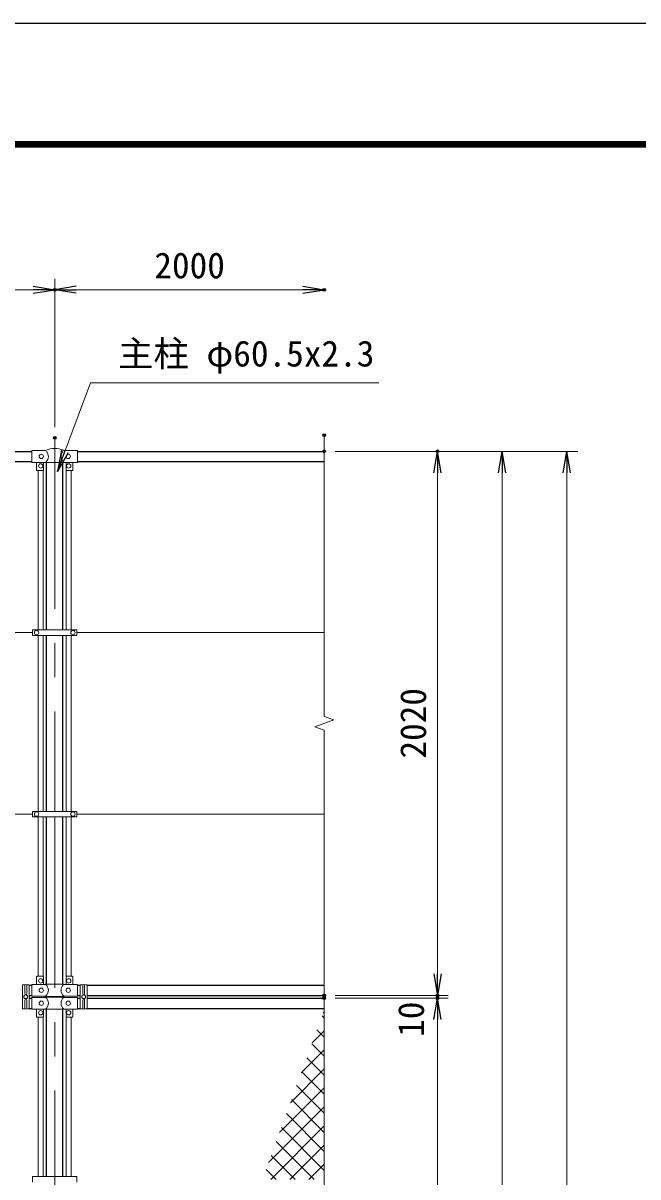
# Model space of a CAD drawing. Units: millimetres, scale not verified. Extents: x -8400 to 8400, y -5940 to 5940.
# Drawn here: x -4511 to -2231, y 1656 to 5940 of the extents above; entities that cross this region are included whole.
import ezdxf
from ezdxf.enums import TextEntityAlignment as Align

# ---------------------------------------------------------------- set-up
doc = ezdxf.new("R2010")
doc.units = ezdxf.units.MM
doc.header["$LTSCALE"] = 20
doc.header["$PDMODE"] = 32
doc.header["$PDSIZE"] = 10
doc.linetypes.add('USER1', pattern=[50.8, 31.75, -6.35, 6.35, -6.35])
for name, color, linetype, lineweight in [('0-1_D-STR1', 1, 'Continuous', 25), ('0-4_D-BMK', 2, 'USER1', 13), ('0-5_D-STR-DIM', 7, 'Continuous', 13), ('0-8_D-STR3', 3, 'Continuous', 13), ('0-9_D-STR-TXT', 7, 'Continuous', 13), ('0-B_D-STR2', 7, 'Continuous', 13), ('0-C_D-TTL', 7, 'Continuous', 25)]:
    doc.layers.add(name, color=color, linetype=linetype, lineweight=lineweight)
doc.layers.add('0-6_0', color=7, linetype='Continuous')
doc.layers.add('0-7_Defpoints', color=8, linetype='Continuous')
doc.styles.add('ＭＳ ゴシック', font='')
doc.styles.get('ＭＳ ゴシック').set_extended_font_data('MS Gothic')

# ---------------------------------------------------------------- blocks, each defined once
blk = doc.blocks.new('_Open')
at = {"layer": '0-6_0'}
blk.add_line((-20, 3.333), (0, 0), dxfattribs=at)
blk.add_lwpolyline([(-20, -3.333), (0, 0), (-20, 0)], dxfattribs=at)

msp = doc.modelspace()

# ---------------------------------------------------------------- linework, layer by layer
at = {"layer": '0-1_D-STR1'}
for p, q in [((-6306.56, 4350), (-4479.06, 4350)), ((-4309.06, 4350), (-3394.06, 4350)), ((-6309.06, 4311.9), (-4479.06, 4311.9)), ((-4424.31, 3687.3), (-4424.31, 4308.5)), ((-4363.81, 3687.3), (-4363.81, 4308.5)), ((-4309.06, 4311.9), (-3394.06, 4311.9)), ((-4424.31, 3013.3), (-4424.31, 3666.7)), ((-4363.81, 3013.3), (-4363.81, 3666.7)), ((-4424.31, 2371.6), (-4424.31, 2992.7)), ((-4363.81, 2371.6), (-4363.81, 2992.7)), ((-4489.06, 2368.1), (-4479.06, 2368.1)), ((-4309.06, 2368.1), (-4299.06, 2368.1)), ((-4274.06, 2368.1), (-3394.06, 2368.1)), ((-4489.06, 2330), (-4479.06, 2330)), ((-4489.06, 2320), (-4479.06, 2320)), ((-4424.31, 2323.4), (-4424.31, 2326.6)), ((-4424.31, 2323.4), (-4424.31, 2326.6)), ((-4363.81, 2323.4), (-4363.81, 2326.6)), ((-4363.81, 2323.4), (-4363.81, 2326.6)), ((-4309.06, 2330), (-4299.06, 2330)), ((-4309.06, 2320), (-4299.06, 2320)), ((-4274.06, 2330), (-3394.06, 2330)), ((-4274.06, 2320), (-3394.06, 2320)), ((-4489.06, 2281.9), (-4479.06, 2281.9)), ((-4424.31, 1657.3), (-4424.31, 2278.4)), ((-4363.81, 1657.3), (-4363.81, 2278.4)), ((-4309.06, 2281.9), (-4299.06, 2281.9)), ((-4274.06, 2281.9), (-3394.06, 2281.9))]:
    msp.add_line(p, q, dxfattribs=at)
at = {"layer": '0-4_D-BMK'}
for p, q in [((-4394.06, 4400), (-4394.06, 3013.3)), ((-4394.06, 2992.7), (-4394.06, -3460))]:
    msp.add_line(p, q, dxfattribs=at)
at = {"layer": '0-5_D-STR-DIM'}
for p, q in [((-4394.06, 4440), (-4394.06, 4990)), ((-4394.06, 4440), (-4394.06, 4990)), ((-6314.06, 4950), (-4474.06, 4950)), ((-4314.06, 4950), (-3474.06, 4950)), ((-3394.06, 4410), (-3394.06, 3365.65)), ((-3354.06, 4350), (-2694.06, 4350)), ((-3354.06, 4350), (-2454.06, 4350)), ((-3354.06, 4350), (-2934.06, 4350)), ((-2974.06, 2410), (-2974.06, 4270)), ((-2734.06, 4270), (-2734.06, -2630)), ((-2494.06, 4270), (-2494.06, -3330)), ((-3429.3, 3327.17), (-3358.83, 3352.83)), ((-3358.83, 3352.83), (-3394.06, 3365.65)), ((-3394.06, 3314.35), (-3429.3, 3327.17)), ((-3394.06, 3314.35), (-3394.06, 1335.65)), ((-2974.06, 2410), (-2974.06, 2490)), ((-3354.06, 2330), (-2934.06, 2330)), ((-3354.06, 2330), (-2934.06, 2330)), ((-3354.06, 2320), (-2934.06, 2320)), ((-3354.06, 2320), (-2934.06, 2320)), ((-2974.06, 2320), (-2974.06, 2330)), ((-2974.06, 380), (-2974.06, 2240)), ((-2974.06, 2240), (-2974.06, 2160))]:
    msp.add_line(p, q, dxfattribs=at)
at = {"layer": '0-7_Defpoints'}
for p in [(-4394.06, 4950), (-3394.06, 4950), (-3394.06, 4410), (-4394.06, 4400), (-3394.06, 4350), (-3394.06, 4350), (-2974.06, 4350), (-3394.06, 2330), (-3394.06, 2320), (-2974.06, 2330), (-2974.06, 2320)]:
    msp.add_point(p, dxfattribs=at)
at = {"layer": '0-8_D-STR3'}
for p, q in [((-4479.06, 4353), (-4429.84, 4353)), ((-4479.06, 4309), (-4479.06, 4353)), ((-4358.29, 4353), (-4309.06, 4353)), ((-4309.06, 4309), (-4309.06, 4353)), ((-4479.06, 4309), (-4428.86, 4309)), ((-4461.06, 4309), (-4461.06, 4280)), ((-4436.06, 4309), (-4436.06, 4280)), ((-4427.86, 4308.5), (-4428.86, 4309)), ((-4427.86, 4308.5), (-4360.26, 4308.5)), ((-4360.26, 4308.5), (-4359.26, 4309)), ((-4359.26, 4309), (-4309.06, 4309)), ((-4352.06, 4309), (-4352.06, 4280)), ((-4327.06, 4309), (-4327.06, 4280)), ((-4437.06, 4279), (-4460.06, 4279)), ((-4455.56, 4279), (-4455.56, 3687.3)), ((-4436.56, 4279.13), (-4436.56, 3687.3)), ((-4351.56, 4279.13), (-4351.56, 3687.3)), ((-4351.06, 4279), (-4328.06, 4279)), ((-4332.56, 4279), (-4332.56, 3687.3)), ((-4476.56, 3687.3), (-4311.56, 3687.3)), ((-4476.56, 3687.3), (-4476.56, 3666.7)), ((-4311.56, 3687.3), (-4311.56, 3666.7)), ((-4476.56, 3677), (-6312.06, 3677)), ((-4476.56, 3666.7), (-4311.56, 3666.7)), ((-4455.56, 3666.7), (-4455.56, 3013.3)), ((-4436.56, 3666.7), (-4436.56, 3013.3)), ((-4351.56, 3666.7), (-4351.56, 3013.3)), ((-4332.56, 3666.7), (-4332.56, 3013.3)), ((-3394.06, 3677), (-4311.56, 3677)), ((-4476.56, 3003), (-6312.06, 3003)), ((-4476.56, 3013.3), (-4311.56, 3013.3)), ((-4476.56, 3013.3), (-4476.56, 2992.7)), ((-4311.56, 3013.3), (-4311.56, 2992.7)), ((-3394.06, 3003), (-4311.56, 3003)), ((-4476.56, 2992.7), (-4311.56, 2992.7)), ((-4455.56, 2992.7), (-4455.56, 2401.1)), ((-4436.56, 2992.7), (-4436.56, 2400.42)), ((-4351.56, 2992.7), (-4351.56, 2400.42)), ((-4332.56, 2992.7), (-4332.56, 2401.1)), ((-4461.06, 2371.1), (-4461.06, 2399.1)), ((-4438.06, 2401.1), (-4459.06, 2401.1)), ((-4436.06, 2371.1), (-4436.06, 2399.1)), ((-4352.06, 2371.1), (-4352.06, 2399.1)), ((-4350.06, 2401.1), (-4329.06, 2401.1)), ((-4327.06, 2371.1), (-4327.06, 2399.1)), ((-4505.06, 2369.37), (-4505.06, 2337)), ((-4489.06, 2369.37), (-4498.06, 2369.37)), ((-4498.06, 2369.37), (-4498.06, 2337)), ((-4479.06, 2371.1), (-4427.86, 2371.1)), ((-4479.06, 2327.1), (-4479.06, 2371.1)), ((-4427.86, 2371.6), (-4428.86, 2371.1)), ((-4427.86, 2371.6), (-4360.26, 2371.6)), ((-4360.26, 2371.6), (-4359.26, 2371.1)), ((-4360.26, 2371.1), (-4309.06, 2371.1)), ((-4309.06, 2327.1), (-4309.06, 2371.1)), ((-4299.06, 2369.37), (-4290.06, 2369.37)), ((-4290.06, 2369.37), (-4290.06, 2337)), ((-4283.06, 2369.37), (-4283.06, 2337)), ((-4479.06, 2327.1), (-4427.86, 2327.1)), ((-4479.06, 2322.9), (-4427.86, 2322.9)), ((-4479.06, 2322.9), (-4479.06, 2278.9)), ((-4427.86, 2326.6), (-4428.86, 2327.1)), ((-4427.86, 2323.4), (-4428.86, 2322.9)), ((-4360.26, 2327.1), (-4309.06, 2327.1)), ((-4360.26, 2322.9), (-4309.06, 2322.9)), ((-4309.06, 2322.9), (-4309.06, 2278.9)), ((-4505.06, 2280.11), (-4505.06, 2313)), ((-4498.06, 2280.11), (-4498.06, 2313)), ((-4479.06, 2278.9), (-4427.86, 2278.9)), ((-4461.06, 2278.9), (-4461.06, 2250.9)), ((-4436.06, 2278.9), (-4436.06, 2250.9)), ((-4427.86, 2278.4), (-4428.86, 2278.9)), ((-4427.86, 2278.4), (-4360.26, 2278.4)), ((-4360.26, 2278.4), (-4359.26, 2278.9)), ((-4360.26, 2278.9), (-4309.06, 2278.9)), ((-4352.06, 2278.9), (-4352.06, 2250.9)), ((-4327.06, 2278.9), (-4327.06, 2250.9)), ((-4290.06, 2280.11), (-4290.06, 2313)), ((-4283.06, 2280.11), (-4283.06, 2313)), ((-4438.06, 2248.9), (-4459.06, 2248.9)), ((-4455.56, 2248.9), (-4455.56, 1657.3)), ((-4436.56, 2249.58), (-4436.56, 1657.3)), ((-4351.56, 2249.58), (-4351.56, 1657.3)), ((-4350.06, 2248.9), (-4329.06, 2248.9)), ((-4332.56, 2248.9), (-4332.56, 1657.3)), ((-4476.56, 1657.3), (-4311.56, 1657.3)), ((-4476.56, 1657.3), (-4476.56, 1636.7)), ((-4311.56, 1657.3), (-4311.56, 1636.7))]:
    msp.add_line(p, q, dxfattribs=at)
for points in [[(-4505.06, 2369.37), (-4514.06, 2369.37), (-4514.06, 2280.11), (-4505.06, 2280.11)], [(-4498.06, 2280.11), (-4489.06, 2280.11), (-4489.06, 2369.37)], [(-4290.06, 2280.11), (-4299.06, 2280.11), (-4299.06, 2369.37)], [(-4283.06, 2369.37), (-4274.06, 2369.37), (-4274.06, 2280.11), (-4283.06, 2280.11)], [(-4427.86, 2326.6), (-4360.26, 2326.6), (-4359.26, 2327.1)], [(-4427.86, 2323.4), (-4360.26, 2323.4), (-4359.26, 2322.9)]]:
    msp.add_lwpolyline(points, dxfattribs=at)
for points in [[(-4501.56, 2316.9), (-4494.55, 2320.95), (-4494.55, 2329.05), (-4501.56, 2333.1), (-4508.58, 2329.05), (-4508.58, 2320.95)], [(-4286.56, 2316.9), (-4293.58, 2320.95), (-4293.58, 2329.05), (-4286.56, 2333.1), (-4279.55, 2329.05), (-4279.55, 2320.95)]]:
    msp.add_lwpolyline(points, close=True, dxfattribs=at)
for centre, radius in [((-4444.06, 4331), 8), ((-4344.06, 4331), 8), ((-4446.06, 4296), 8), ((-4342.06, 4296), 8), ((-4461.56, 3677), 8), ((-4326.56, 3677), 8), ((-4461.56, 3003), 8), ((-4326.56, 3003), 8), ((-4446.06, 2384.1), 8), ((-4444.06, 2349.1), 8), ((-4344.06, 2349.1), 8), ((-4342.06, 2384.1), 8), ((-4501.56, 2325), 7.03), ((-4286.56, 2325), 7.03), ((-4446.06, 2265.9), 8), ((-4444.06, 2300.9), 8), ((-4344.06, 2300.9), 8), ((-4342.06, 2265.9), 8)]:
    msp.add_circle(centre, radius, dxfattribs=at)
for centre, radius, start, end in [((-4429.84, 4361), 8, 270, 296.9114), ((-4446.45, 4331), 28.8, 314.1684, 41.01552), ((-4394.06, 4277.54), 82.82, 67.15338, 112.84662), ((-4341.68, 4331), 28.8, 138.98448, 225.8316), ((-4358.29, 4361), 8, 243.0886, 270), ((-4460.06, 4280), 1, 180, 270), ((-4437.06, 4280), 1, 270, 0), ((-4351.06, 4280), 1, 180, 270), ((-4328.06, 4280), 1, 270, 0), ((-4459.06, 2399.1), 2, 90, 180), ((-4438.06, 2399.1), 2, 0, 90), ((-4350.06, 2399.1), 2, 90, 180), ((-4329.06, 2399.1), 2, 0, 90), ((-4501.56, 2363.74), 6.62, 58.10921, 121.89079), ((-4446.45, 2349.1), 28.8, 310.19176, 49.80824), ((-4341.68, 2349.1), 28.8, 130.19176, 229.80824), ((-4286.56, 2363.74), 6.62, 58.10921, 121.89079), ((-4501.56, 2337), 3.5, 180, 0), ((-4501.56, 2313), 3.5, 0, 180), ((-4446.45, 2300.9), 28.8, 310.19176, 49.80824), ((-4341.68, 2300.9), 28.8, 130.19176, 229.80824), ((-4286.56, 2337), 3.5, 180, 0), ((-4286.56, 2313), 3.5, 0, 180), ((-4501.56, 2285.74), 6.62, 238.10921, 301.89079), ((-4286.56, 2285.74), 6.62, 238.10921, 301.89079), ((-4459.06, 2250.9), 2, 180, 270), ((-4438.06, 2250.9), 2, 270, 0), ((-4350.06, 2250.9), 2, 180, 270), ((-4329.06, 2250.9), 2, 270, 0)]:
    msp.add_arc(centre, radius, start, end, dxfattribs=at)
at = {"layer": '0-9_D-STR-TXT'}
msp.add_lwpolyline([(-3191.5, 4604.03), (-4260.86, 4604.03), (-4383.53, 4276.54)], dxfattribs=at)
at = {"layer": '0-B_D-STR2'}
for p, q in [((-3394.06, 2245.93), (-3402.41, 2254.28)), ((-3398.41, 2265.27), (-3394.06, 2269.62)), ((-3438.87, 2154.1), (-3394.06, 2198.91)), ((-3394.06, 2175.22), (-3421.28, 2202.44)), ((-3394.06, 2104.51), (-3440.15, 2150.6)), ((-3479.34, 2042.92), (-3394.06, 2128.2)), ((-3519.8, 1931.75), (-3394.06, 2057.48)), ((-3394.06, 2033.8), (-3459.02, 2098.75)), ((-3394.06, 1963.09), (-3477.88, 2046.91)), ((-3560.26, 1820.57), (-3394.06, 1986.77)), ((-3394.06, 1892.38), (-3496.75, 1995.07)), ((-3394.06, 1821.67), (-3515.62, 1943.23)), ((-3600.73, 1709.4), (-3394.06, 1916.06)), ((-3394.06, 1750.96), (-3534.49, 1891.39)), ((-3592.42, 1647), (-3394.06, 1845.35)), ((-3394.06, 1680.25), (-3553.36, 1839.54)), ((-3431.53, 1647), (-3572.23, 1787.7)), ((-3521.71, 1647), (-3394.06, 1774.64)), ((-3502.24, 1647), (-3591.1, 1735.86)), ((-3572.95, 1647), (-3609.97, 1684.02)), ((-3451, 1647), (-3394.06, 1703.93))]:
    msp.add_line(p, q, dxfattribs=at)
at = {"layer": '0-C_D-TTL', "color": 2}
msp.add_lwpolyline([(-8400, 5940), (8400, 5940), (8400, -5940), (-8400, -5940)], close=True, dxfattribs=at)
at = {"layer": '0-C_D-TTL'}
for points in [[(-7860, 5500), (7860, 5500), (7860, -5500), (-7860, -5500)], [(-7855, 5495), (7855, 5495), (7855, -5495), (-7855, -5495)], [(-7850, 5490), (7850, 5490), (7850, -5490), (-7850, -5490)], [(-7845, 5485), (7845, 5485), (7845, -5485), (-7845, -5485)], [(-7840, 5480), (7840, 5480), (7840, -5480), (-7840, -5480)]]:
    msp.add_lwpolyline(points, close=True, dxfattribs=at)

# ---------------------------------------------------------------- block references
at = {"layer": '0-5_D-STR-DIM', "xscale": 4, "yscale": 4}
for p in [(-4394.06, 4950), (-3394.06, 4950)]:
    msp.add_blockref('_Open', p, dxfattribs=at)
for p, rotation in [((-4394.06, 4950), 180), ((-2974.06, 4350), 90), ((-2734.06, 4350), 90), ((-2494.06, 4350), 90), ((-2974.06, 2330), 270), ((-2974.06, 2330), 270), ((-2974.06, 2320), 90), ((-2974.06, 2320), 90)]:
    msp.add_blockref('_Open', p, dxfattribs=dict(at, rotation=rotation))
at = {"layer": '0-9_D-STR-TXT', "xscale": 4, "yscale": 4, "rotation": 249.46512}
msp.add_blockref('_Open', (-4384.23, 4274.66), dxfattribs=at)

# ---------------------------------------------------------------- texts
at = {"layer": '0-5_D-STR-DIM', "style": 'ＭＳ ゴシック'}
msp.add_text('2000', height=96.19, dxfattribs=at).set_placement((-4024.56, 4963.5), align=Align.BOTTOM_LEFT)
for s, p in [('2020', (-2987.56, 3209.5)), ('10', (-2995.42, 2176.28))]:
    msp.add_text(s, height=96.19, rotation=90, dxfattribs=at).set_placement(p, align=Align.BOTTOM_LEFT)
at = {"layer": '0-9_D-STR-TXT', "style": 'ＭＳ ゴシック'}
msp.add_text('主柱 φ60.5x2.3', height=96.19, dxfattribs=at).set_placement((-4159.01, 4636.05), align=Align.BOTTOM_LEFT)

doc.saveas('drawing.dxf')
